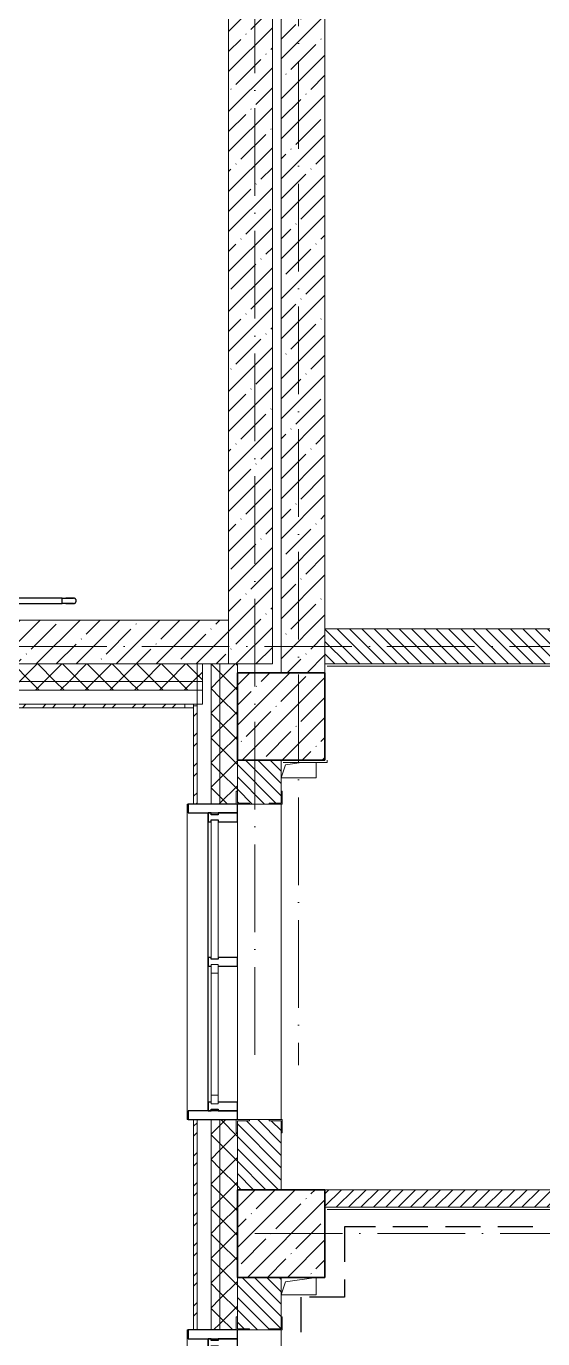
# Model space of a CAD drawing. Header units: millimetres. Extents: x -213536 to 1564669, y -45299 to 942238.
# Drawn here: x 504810 to 507760, y 498052 to 505540 of the extents above; entities that cross this region are included whole.
import ezdxf

# ---------------------------------------------------------------- set-up
doc = ezdxf.new("R2010")
doc.units = ezdxf.units.MM
for name, pattern in [('50_200_ШТРИХ_1Т_ш5_п1_п1_', [700, 500, -100, 0, -100]), ('Штрих короткий', [300, 150, -150]), ('Штриховая _2 мм - 1 мм_', [300, 200, -100])]:
    doc.linetypes.add(name, pattern=pattern)
for name, color, linetype, lineweight in [('0-1', 7, 'Continuous', 5), ('0-2', 7, 'Continuous', 9), ('3) ЖБ 4м', 3, 'Continuous', 30), ('Импосты витража', 7, 'Continuous', 9), ('Импосты витража-1', 7, 'Continuous', 25), ('Каркас_Импост', 7, 'Continuous', 13), ('Каркас_Импост-1', 7, 'Continuous', 9), ('Несущие колонны', 7, 'Continuous', 9), ('Несущие колонны-1', 7, 'Continuous', 35), ('Обобщенные модели', 7, 'Continuous', 9), ('Общие ребра', 7, 'Continuous', 9), ('Ограждение-1', 7, 'Continuous', 25), ('Окна', 7, 'Continuous', 9), ('Оси-2', 7, '50_200_ШТРИХ_1Т_ш5_п1_п1_', 9), ('Остекление-1', 7, 'Continuous', 9), ('Перемычка-1', 7, 'Штрих короткий', 9), ('Стены', 7, 'Continuous', 9), ('Стены-1', 7, 'Continuous', 13), ('Штриховка разреза-1', 7, 'Continuous', 9)]:
    doc.layers.add(name, color=color, linetype=linetype, lineweight=lineweight)
doc.layers.add('СТ-1_1', color=7, linetype='Штриховая _2 мм - 1 мм_', lineweight=90, true_color=0x888888)
doc.layers.get('0-2').off()
pattern_1 = [(45, (0, 0), (-70.71068, 70.71068), []), (135, (0, 0), (-70.71068, -70.71068), [])]
pattern_2 = [(135, (0, 0), (-35.35534, -35.35534), [])]
pattern_3 = [(45, (0, 0), (-85.53659, 85.53659), []), (45, (57.02, 0), (-85.53659, 85.53659), [])]
pattern_4 = [(45, (0, 0), (-114.04925, 114.04925), []), (45, (114.05, 0), (-114.04925, 114.04925), [201.612, -40.322, 3.353, -36.97])]

# ---------------------------------------------------------------- blocks, each defined once
blk = doc.blocks.new('Ос 3 эт верх часть')
at = {"layer": 'Оси-2'}
for p, q in [((506116, 535177.6), (506116, 499613)), ((506366, 534745.9), (506366, 499613)), ((535374.3, 502002.4), (426847.2, 502002.4)), ((506116, 498652.4), (535374.3, 498652.4))]:
    blk.add_line(p, q, dxfattribs=at)
blk = doc.blocks.new('BSC_Колонна _Прямоугольная - 500х500-V28-АИ2_03_План отделки стен 3-го этажа _Часть 1_')
at = {"layer": 'Несущие колонны'}
h = blk.add_hatch(dxfattribs=at)
h.set_pattern_fill('FP_33', color=256, style=0, pattern_type=2)
h.set_pattern_definition([(315, (-53750, 77100), (114.04925, 114.04925), []), (315, (-53750, 76985.95), (114.04925, 114.04925), [201.613, -40.323, 3.353, -36.97])])
h.paths.add_polyline_path([(-250, -250), (250, -250), (250, 250), (-250, 250)], flags=0)
at = {"layer": 'Несущие колонны-1'}
for p, q in [((250, 250), (-250, 250)), ((-250, 250), (-250, -250)), ((250, -250), (250, 250)), ((-250, -250), (250, -250))]:
    blk.add_line(p, q, dxfattribs=at)
blk = doc.blocks.new('BSC_Колонна _Прямоугольная - 500х500-V114-АИ2_03_План отделки стен 3-го этажа _Часть 1_')
at = {"layer": 'Несущие колонны'}
h = blk.add_hatch(dxfattribs=at)
h.set_pattern_fill('FP_112', color=256, style=0, pattern_type=2)
h.set_pattern_definition([(45, (-77100, -56700), (-114.04925, 114.04925), []), (45, (-76985.95, -56700), (-114.04925, 114.04925), [201.613, -40.323, 3.353, -36.97])])
h.paths.add_polyline_path([(-250, -250), (250, -250), (250, 250), (-250, 250), (-250, -80)], flags=0)
at = {"layer": 'Несущие колонны-1'}
for p, q in [((250, 250), (-250, 250)), ((-250, 250), (-250, -250)), ((250, -250), (250, 250)), ((-250, -250), (250, -250))]:
    blk.add_line(p, q, dxfattribs=at)
blk = doc.blocks.new('Проем_Дверь_Прямоугольный - 1800х2700h_оконные проемы-25805030-АИ2_03_План отделки стен 3-го этажа _Часть 1_')
at = {"layer": 'Перемычка-1'}
for p, q in [((900, 125), (-900, 125)), ((900, -125), (-900, -125))]:
    blk.add_line(p, q, dxfattribs=at)
blk = doc.blocks.new('Прямоугольный импост - Импост структурный с накладкой - 150мм-25647644-АИ2_03_План отделки стен 3-го этажа _Часть 1_')
at = {"layer": 'Импосты витража-1'}
for p, q in [((-25, 0), (-25, 17)), ((-25, 17), (25, 17)), ((-15, 0), (-25, 0)), ((-15, -40), (-15, 0)), ((25, 0), (15, 0)), ((15, 0), (15, -40)), ((25, 17), (25, 0)), ((-25, -150), (-25, -40)), ((-25, -40), (-15, -40)), ((15, -40), (25, -40)), ((25, -40), (25, -150)), ((25, -150), (-25, -150))]:
    blk.add_line(p, q, dxfattribs=at)
blk = doc.blocks.new('Прямоугольный импост - Откос НВФ_50х280 мм-25993838-АИ2_03_План отделки стен 3-го этажа _Часть 1_')
at = {"layer": 'Импосты витража-1'}
for p, q in [((0, 130), (-50, 130)), ((-50, 130), (-50, -150)), ((0, -144), (0, 130)), ((-50, -150), (0, -150))]:
    blk.add_line(p, q, dxfattribs=at)
blk = doc.blocks.new('PNS_Панель прямоугольная2 - Нр_Стекло - 40мм-26243474-АИ2_03_План отделки стен 3-го этажа _Часть 1_')
at = {"layer": 'Каркас_Импост'}
for p, q in [((-397.5, 0), (-397.5, 40)), ((-397.5, 40), (-347.5, 40)), ((-347.5, 40), (-347.5, 0)), ((397.5, 40), (347.5, 40)), ((347.5, 40), (347.5, 0)), ((397.5, 0), (397.5, 40)), ((-347.5, 0), (-397.5, 0)), ((347.5, 0), (397.5, 0))]:
    blk.add_line(p, q, dxfattribs=at)
at = {"layer": 'Каркас_Импост-1'}
for p, q in [((-347.5, 40), (347.5, 40)), ((-347.5, 0), (347.5, 0))]:
    blk.add_line(p, q, dxfattribs=at)
blk = doc.blocks.new('Прямоугольный импост - Импост структурный с накладкой - 150мм-25647633-АИ2_03_План отделки стен 3-го этажа _Часть 1_')
at = {"layer": 'Импосты витража-1'}
for p, q in [((-25, 0), (-25, 17)), ((-25, 17), (25, 17)), ((-15, 0), (-25, 0)), ((-15, -40), (-15, 0)), ((25, 17), (25, 0)), ((-25, -150), (-25, -40)), ((-25, -40), (-15, -40)), ((25, -40), (25, -150)), ((25, -150), (-25, -150))]:
    blk.add_line(p, q, dxfattribs=at)
blk = doc.blocks.new('Прямоугольный импост - Импост структурный с накладкой - 150мм-25647642-АИ2_03_План отделки стен 3-го этажа _Часть 1_')
at = {"layer": 'Импосты витража'}
for p, q in [((78475, 87667), (77700, 87667)), ((78475, 87500), (77700, 87500))]:
    blk.add_line(p, q, dxfattribs=at)
blk = doc.blocks.new('Прямоугольный импост - Импост структурный с накладкой - 150мм-V149-АИ2_03_План отделки стен 3-го этажа _Часть 1_')
at = {"layer": 'Импосты витража-1'}
for p, q in [((-25, 0), (-25, 17)), ((-25, 17), (25, 17)), ((25, 0), (15, 0)), ((15, 0), (15, -40)), ((25, 17), (25, 0)), ((-25, -150), (-25, -40)), ((15, -40), (25, -40)), ((25, -40), (25, -150)), ((25, -150), (-25, -150))]:
    blk.add_line(p, q, dxfattribs=at)
blk = doc.blocks.new('PNS_Панель прямоугольная1 - Нр_Стекло - 40мм-25259299-АИ2_03_План отделки стен 3-го этажа _Часть 1_')
at = {"layer": 'Остекление-1'}
for p, q in [((-387.5, 40), (387.5, 40)), ((-397.5, 0), (397.5, 0)), ((387.5, 0), (-387.5, 0))]:
    blk.add_line(p, q, dxfattribs=at)
blk = doc.blocks.new('Прямоугольный импост - Откос НВФ_50х280 мм-V152-АИ2_03_План отделки стен 3-го этажа _Часть 1_')
at = {"layer": 'Импосты витража-1'}
for p, q in [((-50, 130), (0, 130)), ((-50, -150), (-50, 130)), ((0, 130), (0, -144)), ((0, -150), (-50, -150))]:
    blk.add_line(p, q, dxfattribs=at)
blk = doc.blocks.new('Фахверк_СКБ_Уголок - 250_2700-27497298-АИ2_03_План отделки стен 3-го этажа _Часть 1_')
at = {"layer": 'Обобщенные модели'}
for p, q in [((200, 181), (125, 181)), ((125, 181), (125, 106)), ((131, 106), (131, 175)), ((131, 175), (200, 175)), ((200, 175), (200, 181)), ((125, 106), (131, 106)), ((131, -6), (125, -6)), ((125, -6), (125, -81)), ((131, -75), (131, -6)), ((125, -81), (200, -81)), ((200, -75), (131, -75)), ((200, -81), (200, -75))]:
    blk.add_line(p, q, dxfattribs=at)
blk = doc.blocks.new('AR_Отверстие прямоугольное _в плите_ - AR_Отверстие прямоугольное _в плите_-V220-АИ2_03_План отделки стен 3-го этажа _Часть 1_')
at = {"layer": 'Обобщенные модели'}
for p, q in [((-100, -50), (-75, 25)), ((-75, 25), (16, 38)), ((100, -50), (100, 38)), ((-100, -50), (100, -50))]:
    blk.add_line(p, q, dxfattribs=at)
blk = doc.blocks.new('AR_Отверстие прямоугольное _в плите_ - AR_Отверстие прямоугольное _в плите_-V219-АИ2_03_План отделки стен 3-го этажа _Часть 1_')
at = {"layer": 'Обобщенные модели'}
for p, q in [((-100, -50), (-75, 25)), ((-75, 25), (100, 50)), ((100, -50), (100, 50)), ((-100, -50), (100, -50))]:
    blk.add_line(p, q, dxfattribs=at)
blk = doc.blocks.new('Отлив_СКБ - Отлив витража_120_НВФ-31885689-АИ2_03_План отделки стен 3-го этажа _Часть 1_')
at = {"layer": 'Окна'}
for p, q in [((0, 113), (0, 120)), ((1800, 120), (0, 120)), ((1800, 120), (1800, 113)), ((50, 2), (1750, 2))]:
    blk.add_line(p, q, dxfattribs=at)
blk = doc.blocks.new('О_Общий_Элемент поручня_Площадочный_Двухуровневый_С подрезкой_ГОСТ 8732-78 - О_Общий_Элемент поручня_Площадочный_Двухуровневый_С подрезкой_ГОСТ 8732-78-V265-АИ2_03_План отделки стен 3-го этажа _Часть 1_')
at = {"layer": 'Ограждение-1'}
for p, q in [((0, -10), (20, -10)), ((20, -40), (0, -40))]:
    blk.add_line(p, q, dxfattribs=at)
at = {"layer": 'Ограждение-1', "flags": 128}
for points in [[(20, -10), (21.8, -10), (23.6, -10), (25.4, -10), (27.2, -10), (28.9, -10), (30.7, -10), (32.4, -10), (34.2, -10), (35.9, -10), (37.5, -10), (39.2, -10), (40.8, -10), (42.4, -10), (43.9, -10), (45.4, -10), (46.9, -10), (48.3, -10), (49.7, -10), (51, -10), (52.3, -10), (53.5, -10), (54.7, -10), (55.8, -10), (56.9, -10), (57.9, -10), (58.8, -10), (59.7, -10), (60.5, -10), (61.3, -10), (61.9, -10), (62.6, -10), (63.1, -10), (63.6, -10), (64, -10), (64.3, -10), (64.6, -10), (64.8, -10), (64.9, -10), (65, -10), (65, -10)], [(65, -10), (65, -10), (64.9, -10), (64.7, -10), (64.4, -10), (64.1, -10), (63.7, -10), (63.2, -10), (62.7, -10), (62.1, -10), (61.4, -10), (60.7, -10), (59.9, -10), (59.1, -10), (58.1, -10), (57.1, -10), (56.1, -10), (55, -10), (53.8, -10), (52.6, -10), (51.4, -10), (50, -10), (48.7, -10), (47.3, -10), (45.8, -10), (44.3, -10), (42.8, -10), (41.2, -10), (39.6, -10), (38, -10), (36.3, -10), (34.6, -10), (32.9, -10), (31.2, -10), (29.4, -10), (27.6, -10), (25.9, -10), (24.1, -10), (22.3, -10), (20.5, -10), (20, -10)], [(50, -40), (48.7, -40), (47.3, -40), (45.8, -40), (44.3, -40), (42.8, -40), (41.2, -40), (39.6, -40), (38, -40), (36.3, -40), (34.6, -40), (32.9, -40), (31.2, -40), (29.4, -40), (27.6, -40), (25.9, -40), (24.1, -40), (22.3, -40), (20.5, -40), (20, -40)], [(20, -40), (21.8, -40), (23.6, -40), (25.4, -40), (27.2, -40), (28.9, -40), (30.7, -40), (32.4, -40), (34.2, -40), (35.9, -40), (37.5, -40), (39.2, -40), (40.8, -40), (42.4, -40), (43.9, -40), (45.4, -40), (46.9, -40), (48.3, -40), (49.7, -40), (51, -40), (52.3, -40), (53.5, -40), (54.7, -40), (55.8, -40), (56.9, -40), (57.9, -40), (58.8, -40), (59.7, -40), (60.5, -40), (61.3, -40), (61.9, -40), (62.6, -40), (63.1, -40), (63.6, -40), (64, -40), (64.3, -40), (64.6, -40), (64.8, -40), (64.9, -40), (65, -40), (65, -40)], [(65, -40), (65, -40), (64.9, -40), (64.7, -40), (64.4, -40), (64.1, -40), (63.7, -40), (63.2, -40), (62.7, -40), (62.1, -40), (61.4, -40), (60.7, -40), (59.9, -40), (59.1, -40), (58.1, -40), (57.1, -40), (56.1, -40), (55, -40), (53.8, -40), (52.6, -40), (51.4, -40)], [(80, -25), (80, -24.4), (80, -23.8), (79.9, -23.2), (79.8, -22.6), (79.7, -22), (79.6, -21.4), (79.4, -20.9), (79.2, -20.3), (79, -19.7), (78.8, -19.2), (78.6, -18.6), (78.3, -18.1), (78, -17.5), (77.7, -17), (77.4, -16.5), (77, -16), (76.7, -15.6), (76.3, -15.1), (75.9, -14.7), (75.5, -14.2), (75, -13.8), (74.6, -13.4), (74.1, -13.1), (73.6, -12.7), (73.1, -12.4), (72.6, -12.1), (72.1, -11.8), (71.5, -11.5), (71, -11.2), (70.4, -11), (69.9, -10.8), (69.3, -10.6), (68.7, -10.5), (68.1, -10.3), (67.5, -10.2), (67, -10.1), (66.4, -10.1), (65.8, -10), (65.2, -10), (65, -10)], [(65, -40), (65.6, -40), (66.2, -40), (66.8, -39.9), (67.4, -39.8), (68, -39.7), (68.6, -39.6), (69.1, -39.4), (69.7, -39.2), (70.3, -39), (70.8, -38.8), (71.4, -38.6), (71.9, -38.3), (72.5, -38), (73, -37.7), (73.5, -37.4), (74, -37), (74.4, -36.7), (74.9, -36.3), (75.3, -35.9), (75.8, -35.5), (76.2, -35), (76.6, -34.6), (76.9, -34.1), (77.3, -33.6), (77.6, -33.1), (77.9, -32.6), (78.2, -32.1), (78.5, -31.5), (78.8, -31), (79, -30.4), (79.2, -29.9), (79.4, -29.3), (79.5, -28.7), (79.7, -28.1), (79.8, -27.5), (79.9, -27), (79.9, -26.4), (80, -25.8), (80, -25.2), (80, -25)]]:
    blk.add_lwpolyline(points, dxfattribs=at)
blk = doc.blocks.new('О_Элемент поручня_Пристенный_Труба_ГОСТ 8732-78 - О_Элемент поручня_Пристенный_Труба_ГОСТ 8732-78-31382400-АИ2_03_План отделки стен 3-го этажа _Часть 1_')
at = {"layer": 'Ограждение-1'}
for p, q in [((300, 30), (-4500, 30)), ((-4500, 30), (-4500, 16.1)), ((-4500, 15), (-4500, 0)), ((-4500, 0), (300, 0)), ((300, 0), (300, 30))]:
    blk.add_line(p, q, dxfattribs=at)
blk = doc.blocks.new('Стены 12 - Стены 4-31630503-АИ2_03_План отделки стен 3-го этажа _Часть 1_')
at = {"layer": 'Стены-1'}
for p, q in [((-1798.5, 41060.2), (-1798.5, 41010.2)), ((-1778.5, 41060.2), (-1798.5, 41060.2)), ((-1778.5, 41010.2), (-1778.5, 41060.2)), ((-1798.5, 41010.2), (-1778.5, 41010.2))]:
    blk.add_line(p, q, dxfattribs=at)
blk = doc.blocks.new('0125-Р-ОО-Ш2-АР-о_23_10_2024_rvt-1-АИ2_03_План отделки стен 3-го этажа _Часть 1_')
at = {"layer": 'Штриховка разреза-1'}
h = blk.add_hatch(dxfattribs=at)
h.set_pattern_fill('FP_2', color=256, style=0, pattern_type=2)
h.set_pattern_definition(pattern_4)
h.paths.add_polyline_path([(77050, 57000), (77050, 65000), (76800, 65000), (76800, 57000)], flags=0)
h = blk.add_hatch(dxfattribs=at)
h.set_pattern_fill('FP_2', color=256, style=0, pattern_type=2)
h.set_pattern_definition(pattern_4)
h.paths.add_polyline_path([(77350, 56950), (77350, 65000), (77100, 65000), (77100, 56950)], flags=0)
h = blk.add_hatch(dxfattribs=at)
h.set_pattern_fill('FP_2', color=256, style=0, pattern_type=2)
h.set_pattern_definition(pattern_4)
h.paths.add_polyline_path([(76800, 57000), (76800, 57250), (70300, 57250), (70300, 57000), (76750, 57000)], flags=0)
h = blk.add_hatch(dxfattribs=at)
h.set_pattern_fill('FP_1', color=256, style=0, pattern_type=2)
h.set_pattern_definition(pattern_2)
h.paths.add_polyline_path([(79850, 57000), (79850, 57200), (77350, 57200), (77350, 57000), (78491.6, 57000)], flags=0)
h = blk.add_hatch(dxfattribs=at)
h.set_pattern_fill('FP_50', color=256, style=0, pattern_type=2)
h.set_pattern_definition(pattern_1)
h.paths.add_polyline_path([(75665.1, 56900), (76650, 56900), (76650, 57000), (70300, 57000), (70300, 56900), (74722.9, 56900)], flags=0)
h.paths.add_polyline_path([(66243.3, 56900), (66350, 56900), (66350, 56994), (66275, 56994), (66275, 57000), (65325, 57000), (65325, 56994), (65250, 56994), (65250, 56900), (66100, 56900)], flags=0)
h.paths.add_polyline_path([(68800, 56900), (69300, 56900), (69300, 57000), (67425, 57000), (67425, 56994), (67350, 56994), (67350, 56900), (68127.7, 56900)], flags=0)
h.paths.add_polyline_path([(63450, 56900), (63450, 56994), (63375, 56994), (63375, 57000), (62325, 57000), (62325, 56994), (62250, 56994), (62250, 56900), (63444, 56900)], flags=0)
h.paths.add_polyline_path([(60375, 56900), (60450, 56900), (60450, 56994), (60375, 56994), (60375, 57000), (59325, 57000), (59325, 56994), (59250, 56994), (59250, 56900), (59648.1, 56900)], flags=0)
h.paths.add_polyline_path([(56600, 56900), (57450, 56900), (57450, 56994), (57375, 56994), (57375, 57000), (56325, 57000), (56325, 56994), (56250, 56994), (56250, 56900), (56350.5, 56900)], flags=0)
h.paths.add_polyline_path([(54444, 56900), (54450, 56900), (54450, 56994), (54375, 56994), (54375, 57000), (53325, 57000), (53325, 56994), (53250, 56994), (53250, 56900), (54375, 56900)], flags=0)
h.paths.add_polyline_path([(51450, 56900), (51450, 56994), (51375, 56994), (51375, 57000), (50325, 57000), (50325, 56994), (50250, 56994), (50250, 56900), (51168.6, 56900)], flags=0)
h.paths.add_polyline_path([(48450, 56900), (48450, 56994), (48375, 56994), (48375, 57000), (46775, 57000), (46775, 56994), (46700, 56994), (46700, 56900), (48342.1, 56900)], flags=0)
h.paths.add_polyline_path([(44900, 56900), (44900, 56994), (44825, 56994), (44825, 57000), (43775, 57000), (43775, 56994), (43700, 56994), (43700, 56900), (44894, 56900)], flags=0)
h.paths.add_polyline_path([(41050, 56900), (41900, 56900), (41900, 56994), (41825, 56994), (41825, 57000), (40775, 57000), (40775, 56994), (40700, 56994), (40700, 56900), (40804.7, 56900)], flags=0)
h.paths.add_polyline_path([(38900, 56900), (38900, 56994), (38825, 56994), (38825, 57000), (37775, 57000), (37775, 56994), (37700, 56994), (37700, 56900), (38550, 56900)], flags=0)
h.paths.add_polyline_path([(35894, 56900), (35900, 56900), (35900, 56994), (35825, 56994), (35825, 57000), (34775, 57000), (34775, 56994), (34700, 56994), (34700, 56900), (35825, 56900)], flags=0)
h.paths.add_polyline_path([(32900, 56900), (32900, 56994), (32825, 56994), (32825, 57000), (31775, 57000), (31775, 56994), (31700, 56994), (31700, 56900), (32796.2, 56900)], flags=0)
h.paths.add_polyline_path([(29550, 56900), (29900, 56900), (29900, 56994), (29825, 56994), (29825, 57000), (28775, 57000), (28775, 56994), (28700, 56994), (28700, 56900), (29498.6, 56900)], flags=0)
h.paths.add_polyline_path([(25700, 56900), (26900, 56900), (26900, 56994), (26825, 56994), (26825, 57000), (25775, 57000), (25775, 56994), (25700, 56994)], flags=0)
h.paths.add_polyline_path([(23825, 56900), (23900, 56900), (23900, 56994), (23825, 56994), (23825, 57000), (22775, 57000), (22775, 56994), (22700, 56994), (22700, 56900), (23550, 56900)], flags=0)
h.paths.add_polyline_path([(20825, 56900), (20900, 56900), (20900, 56994), (20825, 56994), (20825, 57000), (19775, 57000), (19775, 56994), (19700, 56994), (19700, 56900), (20550, 56900)], flags=0)
h.paths.add_polyline_path([(18700, 56900), (18700, 56994), (18625, 56994), (18625, 57000), (8900, 57000), (8900, 56900), (18663.6, 56900)], flags=0)
h.paths.add_polyline_path([(6886.4, 56900), (7900, 56900), (7900, 57000), (-100, 57000), (-100, 56900), (3117.7, 56900)], flags=0)
h = blk.add_hatch(dxfattribs=at)
h.set_pattern_fill('FP_50', color=256, style=0, pattern_type=2)
h.set_pattern_definition(pattern_1)
h.paths.add_polyline_path([(76750, 44752.2), (76750, 45400), (76700, 45400), (76700, 44752.2), (76749.8, 44752.2)], flags=0)
h.paths.add_polyline_path([(76750, 47200), (76750, 48400), (76700, 48400), (76700, 47200)], flags=0)
h.paths.add_polyline_path([(76700, 50200), (76750, 50200), (76750, 51400), (76700, 51400), (76700, 50672)], flags=0)
h.paths.add_polyline_path([(76700, 53200), (76750, 53200), (76750, 54400), (76700, 54400), (76700, 53221.1)], flags=0)
h.paths.add_polyline_path([(76750, 56200), (76750, 57000), (76700, 57000), (76700, 56200)], flags=0)
h = blk.add_hatch(dxfattribs=at)
h.set_pattern_fill('FP_50', color=256, style=0, pattern_type=2)
h.set_pattern_definition(pattern_1)
h.paths.add_polyline_path([(76750, 44752.2), (76850, 44752.2), (76850, 45325), (76844, 45325), (76844, 45400), (76750, 45400), (76750, 44800)], flags=0)
h.paths.add_polyline_path([(76844, 47200), (76844, 47275), (76850, 47275), (76850, 48325), (76844, 48325), (76844, 48400), (76750, 48400), (76750, 47200)], flags=0)
h.paths.add_polyline_path([(76844, 50200), (76844, 50275), (76850, 50275), (76850, 51331), (76844, 51331), (76844, 51400), (76750, 51400), (76750, 50200)], flags=0)
h.paths.add_polyline_path([(76750, 53200), (76844, 53200), (76844, 53275), (76850, 53275), (76850, 54325), (76844, 54325), (76844, 54400), (76750, 54400), (76750, 53221.1)], flags=0)
h.paths.add_polyline_path([(76844, 56200), (76844, 56275), (76850, 56275), (76850, 57000), (76750, 57000), (76750, 56200)], flags=0)
h = blk.add_hatch(dxfattribs=at)
h.set_pattern_fill('FP_50', color=256, style=0, pattern_type=2)
h.set_pattern_definition(pattern_1)
h.paths.add_polyline_path([(75665.1, 56850), (76650, 56850), (76650, 56900), (70300, 56900), (70300, 56850), (74722.9, 56850)], flags=0)
h.paths.add_polyline_path([(69300, 56850), (69300, 56900), (67350, 56900), (67350, 56850), (69069.9, 56850)], flags=0)
h.paths.add_polyline_path([(66350, 56850), (66350, 56900), (65250, 56900), (65250, 56850), (66243.3, 56850)], flags=0)
h.paths.add_polyline_path([(63450, 56850), (63450, 56900), (62250, 56900), (62250, 56850), (63416.8, 56850)], flags=0)
h.paths.add_polyline_path([(60450, 56850), (60450, 56900), (59250, 56900), (59250, 56850), (59648.1, 56850)], flags=0)
h.paths.add_polyline_path([(57450, 56850), (57450, 56900), (56250, 56900), (56250, 56850), (56821.6, 56850)], flags=0)
h.paths.add_polyline_path([(53250, 56850), (54450, 56850), (54450, 56900), (53250, 56900)], flags=0)
h.paths.add_polyline_path([(51450, 56850), (51450, 56900), (50250, 56900), (50250, 56850), (51168.6, 56850)], flags=0)
h.paths.add_polyline_path([(48450, 56850), (48450, 56900), (46700, 56900), (46700, 56850), (48342.1, 56850)], flags=0)
h.paths.add_polyline_path([(44573.4, 56850), (44900, 56850), (44900, 56900), (43700, 56900), (43700, 56850)], flags=0)
h.paths.add_polyline_path([(41900, 56850), (41900, 56900), (40700, 56900), (40700, 56850), (41746.8, 56850)], flags=0)
h.paths.add_polyline_path([(38900, 56850), (38900, 56900), (37700, 56900), (37700, 56850), (37978.1, 56850)], flags=0)
h.paths.add_polyline_path([(34700, 56850), (35900, 56850), (35900, 56900), (34700, 56900)], flags=0)
h.paths.add_polyline_path([(32900, 56850), (32900, 56900), (31700, 56900), (31700, 56850), (32796.2, 56850)], flags=0)
h.paths.add_polyline_path([(28700, 56850), (29900, 56850), (29900, 56900), (28700, 56900)], flags=0)
h.paths.add_polyline_path([(25729.9, 56850), (26900, 56850), (26900, 56900), (25700, 56900), (25700, 56850)], flags=0)
h.paths.add_polyline_path([(23900, 56850), (23900, 56900), (22700, 56900), (22700, 56850), (23845.5, 56850)], flags=0)
h.paths.add_polyline_path([(20547.9, 56850), (20900, 56850), (20900, 56900), (19700, 56900), (19700, 56850), (20076.9, 56850)], flags=0)
h.paths.add_polyline_path([(18700, 56850), (18700, 56900), (8900, 56900), (8900, 56850), (18663.6, 56850)], flags=0)
h.paths.add_polyline_path([(7900, 56850), (7900, 56900), (-200, 56900), (-200, 56850), (6886.4, 56850)], flags=0)
h = blk.add_hatch(dxfattribs=at)
h.set_pattern_fill('FP_49', color=256, style=0, pattern_type=2)
h.set_pattern_definition(pattern_3)
h.paths.add_polyline_path([(76136.2, 56750), (76550, 56750), (76550, 56770), (70300, 56770), (70300, 56750), (75665.1, 56750)], flags=0)
h.paths.add_polyline_path([(69300, 56750), (69300, 56770), (67350, 56770), (67350, 56750), (69069.9, 56750)], flags=0)
h.paths.add_polyline_path([(66243.3, 56750), (66350, 56750), (66350, 56770), (65250, 56770), (65250, 56750), (65301.2, 56750)], flags=0)
h.paths.add_polyline_path([(63416.8, 56750), (63450, 56750), (63450, 56770), (62870, 56770), (62870, 56750)], flags=0)
h = blk.add_hatch(dxfattribs=at)
h.set_pattern_fill('FP_49', color=256, style=0, pattern_type=2)
h.set_pattern_definition(pattern_3)
h.paths.add_polyline_path([(76620, 44920), (76620, 45400), (76600, 45400), (76600, 44920), (76607.2, 44920)], flags=0)
h.paths.add_polyline_path([(76600, 47200), (76620, 47200), (76620, 48400), (76600, 48400), (76600, 48122.8)], flags=0)
h.paths.add_polyline_path([(76607.2, 50200), (76620, 50200), (76620, 51400), (76600, 51400), (76600, 50200)], flags=0)
h.paths.add_polyline_path([(76600, 53200), (76620, 53200), (76620, 54400), (76600, 54400)], flags=0)
h.paths.add_polyline_path([(76607.2, 56200), (76620, 56200), (76620, 56760), (76600, 56760), (76600, 56200)], flags=0)
h = blk.add_hatch(dxfattribs=at)
h.set_pattern_fill('FP_1', color=256, style=0, pattern_type=2)
h.set_pattern_definition(pattern_2)
h.paths.add_polyline_path([(76850, 54000), (77100, 54000), (77100, 54394), (77031, 54394), (77031, 54400), (76919, 54400), (76919, 54394), (76850, 54394), (76850, 54070.8)], flags=0)
h.paths.add_polyline_path([(77031, 56200), (77031, 56206), (77100, 56206), (77100, 56450), (76850, 56450), (76850, 56206), (76919, 56206), (76919, 56200)], flags=0)
h = blk.add_hatch(dxfattribs=at)
h.set_pattern_fill('FP_38', color=256, style=0, pattern_type=2)
h.set_pattern_definition([(45, (0, 0), (-35.35534, 35.35534), [])])
h.paths.add_polyline_path([(84144.6, 53900), (84250, 53900), (84250, 54000), (84046, 54000), (84046, 53992.4), (84004.5, 53992.4), (84004.5, 53907.6), (84046, 53907.6), (84046, 53900)], flags=0)
h.paths.add_polyline_path([(82260.3, 53900), (82804, 53900), (82804, 53907.6), (82845.5, 53907.6), (82845.5, 53992.4), (82804, 53992.4), (82804, 54000), (80150, 54000), (80150, 53997), (80103, 53997), (80103, 53903), (80150, 53903), (80150, 53900)], flags=0)
h.paths.add_polyline_path([(80100, 53900), (80100, 54000), (77350, 54000), (77350, 53900), (78491.6, 53900)], flags=0)
h = blk.add_hatch(dxfattribs=at)
h.set_pattern_fill('FP_1', color=256, style=0, pattern_type=2)
h.set_pattern_definition(pattern_2)
h.paths.add_polyline_path([(76994, 48250), (77100, 48250), (77100, 48394), (77031, 48394), (77031, 48400), (76919, 48400), (76919, 48394), (76850, 48394), (76850, 48250)], flags=0)
h.paths.add_polyline_path([(77031, 50200), (77031, 50206), (77100, 50206), (77100, 51400), (76850, 51400), (76850, 50206), (76919, 50206), (76919, 50200)], flags=0)
h.paths.add_polyline_path([(76919, 53200), (77031, 53200), (77031, 53206), (77100, 53206), (77100, 53500), (76850, 53500), (76850, 53206), (76919, 53206)], flags=0)
at = {"layer": 'Общие ребра'}
for p, q in [((76650, 57000), (70300, 57000)), ((70300, 57000), (76620, 57000)), ((76700, 57000), (76620, 57000)), ((76620, 57000), (76650, 57000)), ((76700, 56200), (76700, 57000)), ((76750, 57000), (76700, 57000)), ((76800, 57000), (76750, 57000)), ((76750, 56200), (76750, 57000)), ((76650, 56900), (70300, 56900)), ((76650, 56850), (70300, 56850)), ((76850, 56450), (76850, 56275)), ((76850, 56275), (76850, 56450)), ((76700, 53200), (76700, 54400)), ((76750, 53200), (76750, 54400)), ((76850, 54325), (76850, 54000)), ((76850, 54000), (76850, 54325)), ((76850, 53275), (76850, 53500)), ((76850, 53500), (76850, 53275))]:
    blk.add_line(p, q, dxfattribs=at)
at = {"layer": 'Стены'}
for p, q in [((77100, 56200), (77100, 54400)), ((77100, 53200), (77100, 51406))]:
    blk.add_line(p, q, dxfattribs=at)
at = {"layer": 'Стены-1'}
for p, q in [((76800, 65000), (76800, 57000)), ((77050, 57000), (77050, 65000)), ((77100, 65000), (77100, 56950)), ((77350, 56950), (77350, 65000)), ((76800, 57250), (70300, 57250)), ((76800, 57000), (76800, 57250)), ((79850, 57200), (77350, 57200)), ((77350, 57200), (77350, 57000)), ((76620, 57000), (76620, 56200)), ((76650, 56770), (76650, 57000)), ((76850, 57000), (76800, 57000)), ((76800, 57000), (77050, 57000)), ((76850, 56950), (76850, 57000)), ((77350, 57000), (79850, 57000)), ((70300, 56770), (76650, 56770)), ((76550, 56770), (70300, 56770)), ((76550, 56750), (76550, 56770)), ((76620, 56760), (76600, 56760)), ((76600, 56760), (76600, 56200)), ((76620, 56200), (76620, 56760)), ((70300, 56750), (76550, 56750)), ((77100, 56275), (77100, 56450)), ((76600, 56200), (76620, 56200)), ((76620, 56200), (76844, 56200)), ((76919, 56200), (77031, 56200)), ((76620, 54400), (76600, 54400)), ((76600, 54400), (76600, 53200)), ((76620, 53200), (76620, 54400)), ((76620, 54400), (76620, 53200)), ((76844, 54400), (76620, 54400)), ((77031, 54400), (76919, 54400)), ((77100, 54000), (77100, 54325)), ((80100, 54000), (77350, 54000)), ((77350, 53900), (80100, 53900)), ((77100, 53275), (77100, 53500)), ((76600, 53200), (76620, 53200)), ((76620, 53200), (76844, 53200)), ((76919, 53200), (77031, 53200))]:
    blk.add_line(p, q, dxfattribs=at)
at = {"layer": '0-2'}
for name, p in [('О_Элемент поручня_Пристенный_Труба_ГОСТ 8732-78 - О_Элемент поручня_Пристенный_Труба_ГОСТ 8732-78-31382400-АИ2_03_План отделки стен 3-го этажа _Часть 1_', (75550, 57345)), ('О_Общий_Элемент поручня_Площадочный_Двухуровневый_С подрезкой_ГОСТ 8732-78 - О_Общий_Элемент поручня_Площадочный_Двухуровневый_С подрезкой_ГОСТ 8732-78-V265-АИ2_03_План отделки стен 3-го этажа _Часть 1_', (75850, 57385)), ('BSC_Колонна _Прямоугольная - 500х500-V114-АИ2_03_План отделки стен 3-го этажа _Часть 1_', (77100, 56700)), ('AR_Отверстие прямоугольное _в плите_ - AR_Отверстие прямоугольное _в плите_-V220-АИ2_03_План отделки стен 3-го этажа _Часть 1_', (77200, 56400)), ('AR_Отверстие прямоугольное _в плите_ - AR_Отверстие прямоугольное _в плите_-V219-АИ2_03_План отделки стен 3-го этажа _Часть 1_', (77200, 53450))]:
    blk.add_blockref(name, p, dxfattribs=at)
for name, p, rotation in [('Стены 12 - Стены 4-31630503-АИ2_03_План отделки стен 3-го этажа _Часть 1_', (117610.2, 58548.5), 89.9999999999999), ('Фахверк_СКБ_Уголок - 250_2700-27497298-АИ2_03_План отделки стен 3-го этажа _Часть 1_', (77025, 56075), 89.99999999999991), ('Отлив_СКБ - Отлив витража_120_НВФ-31885689-АИ2_03_План отделки стен 3-го этажа _Часть 1_', (76683, 54400), 90), ('Прямоугольный импост - Откос НВФ_50х280 мм-25993838-АИ2_03_План отделки стен 3-го этажа _Часть 1_', (76700, 56200), 89.99999999999659), ('Проем_Дверь_Прямоугольный - 1800х2700h_оконные проемы-25805030-АИ2_03_План отделки стен 3-го этажа _Часть 1_', (76975, 55300), 89.99999999999991), ('Прямоугольный импост - Импост структурный с накладкой - 150мм-25647642-АИ2_03_План отделки стен 3-го этажа _Часть 1_', (164350, -22375), 90), ('PNS_Панель прямоугольная1 - Нр_Стекло - 40мм-25259299-АИ2_03_План отделки стен 3-го этажа _Часть 1_', (76700, 55712.5), 269.9999999999966), ('Прямоугольный импост - Импост структурный с накладкой - 150мм-25647642-АИ2_03_План отделки стен 3-го этажа _Часть 1_', (164350, -23200), 90), ('PNS_Панель прямоугольная2 - Нр_Стекло - 40мм-26243474-АИ2_03_План отделки стен 3-го этажа _Часть 1_', (76700, 54887.5), 269.9999999999966), ('Фахверк_СКБ_Уголок - 250_2700-27497298-АИ2_03_План отделки стен 3-го этажа _Часть 1_', (76925, 54525), 269.9999999999999), ('BSC_Колонна _Прямоугольная - 500х500-V28-АИ2_03_План отделки стен 3-го этажа _Часть 1_', (77100, 53750), 89.9999999999999), ('Фахверк_СКБ_Уголок - 250_2700-27497298-АИ2_03_План отделки стен 3-го этажа _Часть 1_', (77025, 53075), 89.99999999999991), ('Отлив_СКБ - Отлив витража_120_НВФ-31885689-АИ2_03_План отделки стен 3-го этажа _Часть 1_', (76683, 51400), 90), ('Прямоугольный импост - Откос НВФ_50х280 мм-25993838-АИ2_03_План отделки стен 3-го этажа _Часть 1_', (76700, 53200), 89.99999999999659), ('Проем_Дверь_Прямоугольный - 1800х2700h_оконные проемы-25805030-АИ2_03_План отделки стен 3-го этажа _Часть 1_', (76975, 52300), 89.99999999999991)]:
    blk.add_blockref(name, p, dxfattribs=dict(at, rotation=rotation))
at = {"layer": '0-2', "extrusion": (0, 0, -1), "rotation": 270.0000000000034}
for name, p in [('Прямоугольный импост - Импост структурный с накладкой - 150мм-25647644-АИ2_03_План отделки стен 3-го этажа _Часть 1_', (-76700, 56125)), ('Прямоугольный импост - Импост структурный с накладкой - 150мм-25647633-АИ2_03_План отделки стен 3-го этажа _Часть 1_', (-76700, 55300)), ('Прямоугольный импост - Откос НВФ_50х280 мм-V152-АИ2_03_План отделки стен 3-го этажа _Часть 1_', (-76700, 54400)), ('Прямоугольный импост - Импост структурный с накладкой - 150мм-V149-АИ2_03_План отделки стен 3-го этажа _Часть 1_', (-76700, 54475)), ('Прямоугольный импост - Импост структурный с накладкой - 150мм-25647644-АИ2_03_План отделки стен 3-го этажа _Часть 1_', (-76700, 53125))]:
    blk.add_blockref(name, p, dxfattribs=at)
blk = doc.blocks.new('3этВверх')
at = {"layer": 'СТ-1_1', "lineweight": 25}
for p, q in [((514304, 498690.4), (506628, 498690.4)), ((506628, 498690.4), (506628, 498290.4)), ((506628, 498290.4), (506378, 498290.4)), ((506378, 498290.4), (506378, 493264.4))]:
    blk.add_line(p, q, dxfattribs=at)
at = {"layer": 'Стены-1'}
for p, q in [((509016, 501902.4), (506516, 501902.4)), ((506516, 501902.4), (506516, 501890.4)), ((506528, 501890.4), (514704, 501890.4)), ((506266, 501352.4), (506266, 501340.4)), ((506278, 501340.4), (506528, 501340.4)), ((506528, 501340.4), (506528, 501352.4)), ((509266, 498802.4), (506516, 498802.4)), ((506528, 498790.4), (512016, 498790.4))]:
    blk.add_line(p, q, dxfattribs=at)
at = {"layer": '0-1'}
blk.add_blockref('0125-Р-ОО-Ш2-АР-о_23_10_2024_rvt-1-АИ2_03_План отделки стен 3-го этажа _Часть 1_', (429166, 444902.4), dxfattribs=at)

msp = doc.modelspace()

# ---------------------------------------------------------------- block references
at = {"color": 5, "lineweight": 30}
msp.add_blockref('Ос 3 эт верх часть', (0, 0), dxfattribs=at)
at = {"layer": '3) ЖБ 4м'}
msp.add_blockref('3этВверх', (0, 0), dxfattribs=at)

doc.saveas('drawing.dxf')
